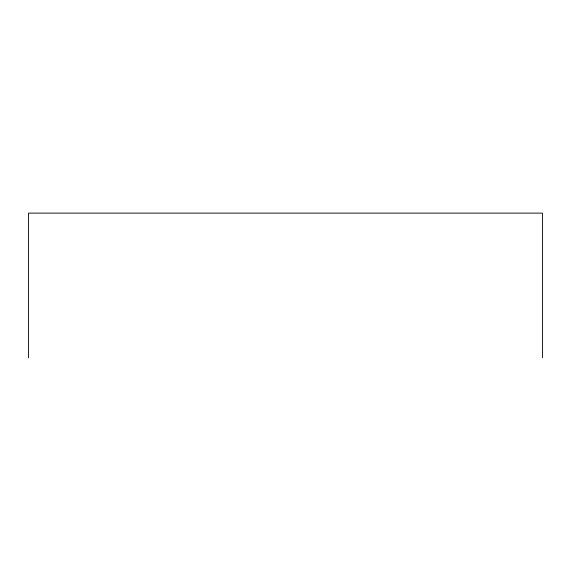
<?xml version="1.0" encoding="UTF-8"?>
<svg xmlns="http://www.w3.org/2000/svg" width="571" height="571" viewBox="0 0 571 571"><rect width="100%" height="100%" fill="white"/><g stroke="black" fill="none" stroke-linecap="round" stroke-linejoin="round"><path stroke-width="0.86" d="M542.45 357.881L542.45 213.119L28.55 213.119L28.55 357.881"/></g></svg>
